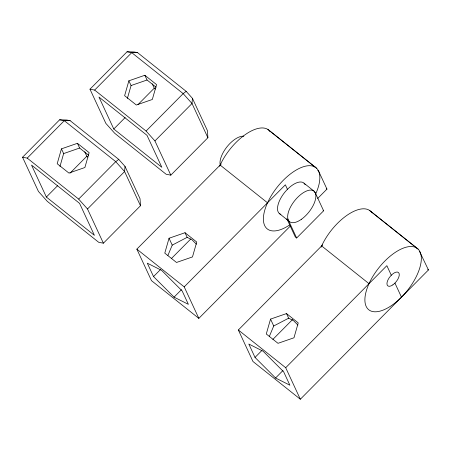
<?xml version="1.0" encoding="UTF-8"?>
<svg xmlns="http://www.w3.org/2000/svg" width="451" height="451" viewBox="0 0 451 451"><rect width="100%" height="100%" fill="white"/><g stroke="black" fill="none" stroke-linecap="round" stroke-linejoin="round"><path stroke-width="0.68" d="M125.012 166.385L124.594 171.555L140.475 205.763L103.386 243.185L98.713 242.3L47.287 201.332L38.431 191.438L22.55 157.23L59.633 119.803L66.821 120.028L70.13 120.659L118.754 159.395L125.012 166.385L140.03 198.733L140.475 205.763M192.442 98.346L192.019 103.51L207.9 137.724L170.816 175.146L166.137 174.255L114.717 133.293L105.861 123.399L89.98 89.185L127.064 51.764L134.251 51.989L137.561 52.62L186.178 91.35L192.442 98.346L207.454 130.694L207.9 137.724M61.449 148.853L57.192 163.724L68.913 173.06L84.889 167.524L89.14 152.652L77.42 143.311L61.449 148.853L63.642 153.577L59.966 166.425M128.879 80.808L124.623 95.685L136.343 105.021L152.314 99.485L156.57 84.608L144.85 75.272L128.879 80.808L131.072 85.538L127.396 98.386M169.04 238.252L164.784 253.129L176.504 262.465L192.481 256.929L196.737 242.052L185.017 232.716L169.04 238.252L172.231 245.124L167.924 255.384M270.538 319.111L266.282 333.982L278.002 343.318L293.973 337.782L298.229 322.91L286.509 313.575L270.538 319.111L273.723 325.983L269.422 336.237M22.55 157.23L27.229 158.115L64.313 120.693L70.13 120.659M89.98 89.185L94.654 90.076L131.743 52.654L137.561 52.62M46.368 197.053L31.531 165.089L79.573 203.362L94.406 235.326L46.368 197.053L57.711 185.603M70.046 173.156L86.823 156.226L84.788 151.84M113.793 129.009L98.961 97.05L146.998 135.323L161.836 167.282L113.793 129.009L125.141 117.559M137.972 104.615L154.253 88.187L152.218 83.801M27.229 158.115L78.649 199.083L115.738 161.661L118.754 159.395M94.654 90.076L146.079 131.044L183.162 93.622L186.178 91.35M103.386 243.185L87.505 208.976L124.594 171.555L115.738 161.661L64.313 120.693L59.633 119.803M170.816 175.146L154.935 140.932L192.019 103.51L183.162 93.622L131.743 52.654L127.064 51.764M290.562 225.827L198.84 318.378L151.48 280.646L136.85 249.138L221.142 164.079M153.532 276.57L147.314 263.187L161.633 270.375L182.165 290.946L188.377 304.329L174.058 297.141L153.532 276.57L160.471 269.568M171.38 258.558L190.717 239.047M174.058 297.141L181.494 289.638M198.84 318.378L184.217 286.87L285.359 184.809L287.445 189.307M317.684 198.457L326.958 189.104L318.598 171.098L317.752 170.422M296.645 238.015L288.29 220.009L286.937 218.927L295.292 236.933L296.645 238.015L323.621 210.797L315.26 192.791L314.584 192.25M419.582 251.545L428.45 269.957L300.338 399.236L252.972 361.505L238.342 329.991L322.64 244.932M255.024 357.423L248.811 344.04L263.125 351.228L283.656 371.804L289.869 385.188L275.555 378L255.024 357.423L261.963 350.421M272.872 339.417L292.705 319.404M275.555 378L282.991 370.497M300.338 399.236L285.709 367.723L386.851 265.662L391.293 275.228M172.231 245.124L187.159 237.339L191.974 239.757L196.416 244.205M273.723 325.983L288.657 318.192L293.471 320.61L297.908 325.058M131.072 85.538L147.043 80.002L156.102 87.212M63.642 153.577L79.618 148.041L88.672 155.257M269.264 130.542L316.625 168.274M370.756 211.395L418.122 249.132A39.113 18.232 -51.5 0 1 391.987 305.231A39.113 18.232 -51.5 0 1 369.251 283.143A39.113 18.232 -51.5 0 1 418.122 249.132M267.894 129.46L315.255 167.191M369.386 210.318L416.752 248.05M326.282 188.563L326.958 189.104M427.773 269.422L428.45 269.957M304.013 183.191L314.167 191.275M323.113 210.391L323.621 210.797M154.253 88.187L155.341 89.056M220.156 165.077L267.516 202.809M321.648 245.93L369.014 283.668M279.237 213.436L288.24 220.618M86.823 156.226L87.917 157.095M136.85 249.138L184.217 286.87M238.342 329.991L285.709 367.723M146.079 131.044L154.935 140.932M78.649 199.083L87.505 208.976M394.946 283.11L401.48 297.175M286.509 313.575L288.657 318.192M144.85 75.272L147.043 80.002M185.017 232.716L187.159 237.339M77.42 143.311L79.618 148.041M288.685 220.928A19.556 9.116 -51.5 0 1 286.937 218.927M289.469 225.072A39.113 18.232 -51.5 0 1 264.207 212.342A39.113 18.232 -51.5 0 1 302.784 166.949A39.113 18.232 -51.5 0 1 315.384 194.578M280.888 214.372A19.556 9.116 -51.5 0 1 284.857 192.188A19.556 9.116 -51.5 0 1 305.141 184.763M219.626 166.272A39.113 18.232 -51.5 0 1 245.519 134.432A39.113 18.232 -51.5 0 1 270.031 131.388M220.342 165.365A19.556 9.116 -51.5 0 1 227.129 146.631A19.556 9.116 -51.5 0 1 243.828 136.219M321.118 247.131A39.113 18.232 -51.5 0 1 347.45 214.986A39.113 18.232 -51.5 0 1 371.866 212.714M301.341 219.338A19.556 9.116 -51.5 0 0 314.212 191.32A19.556 9.116 -51.5 0 0 289.773 208.537A19.556 9.116 -51.5 0 0 301.341 219.338M392.872 284.869A8.558 3.986 -51.5 0 0 398.588 272.596A8.558 3.986 -51.5 0 0 387.899 280.037A8.558 3.986 -51.5 0 0 392.872 284.869"/></g></svg>
